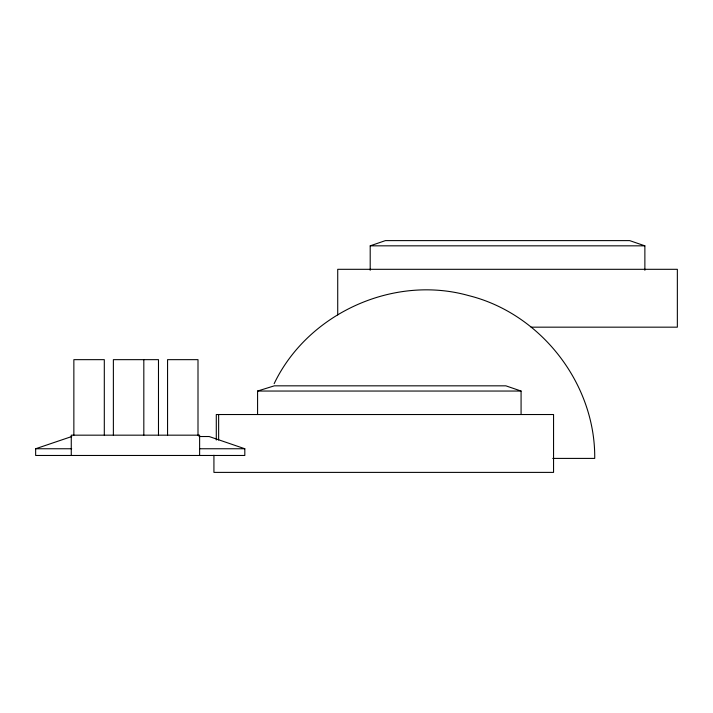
<?xml version="1.0" encoding="UTF-8"?>
<svg xmlns="http://www.w3.org/2000/svg" width="713" height="713" viewBox="0 0 713 713"><rect width="100%" height="100%" fill="white"/><g stroke="black" fill="none" stroke-linecap="round" stroke-linejoin="round"><path stroke-width="1.07" d="M274.157 383.656C307.775 313.372 393.496 274.452 468.557 295.574C540.98 313.453 595.507 383.817 594.722 458.406L552.735 458.406M370.199 270.272L370.199 245.833L385.412 240.611L629.659 240.611L644.873 245.833L644.873 270.272M198.972 436.525L209.132 436.525L244.817 448.753L244.817 455.473L35.65 455.473L35.65 448.753L71.763 436.525M257.58 414.413L257.58 391.045L274.336 385.831L505.865 385.831L521.078 391.045L521.078 414.378M370.199 245.833L644.873 245.833M531.105 327.169L677.35 327.169L677.35 269.309L337.721 269.309L337.721 314.932M257.58 391.045L521.078 391.045M35.65 448.753L71.657 448.753M199.881 448.753L244.817 448.753M218.641 414.529L218.641 440.019M216.289 440.019L216.289 414.529L553.555 414.529L553.555 472.389L213.927 472.389L213.927 455.242M199.622 455.473L199.622 435.171L71.264 435.171L71.264 455.473M198 435.171L198 359.655L167.564 359.655L167.564 435.171M158.482 435.171L158.482 359.655L113.376 359.655L113.376 435.171M143.821 359.655L143.821 435.171M104.303 435.171L104.303 359.655L73.858 359.655L73.858 435.171"/></g></svg>
